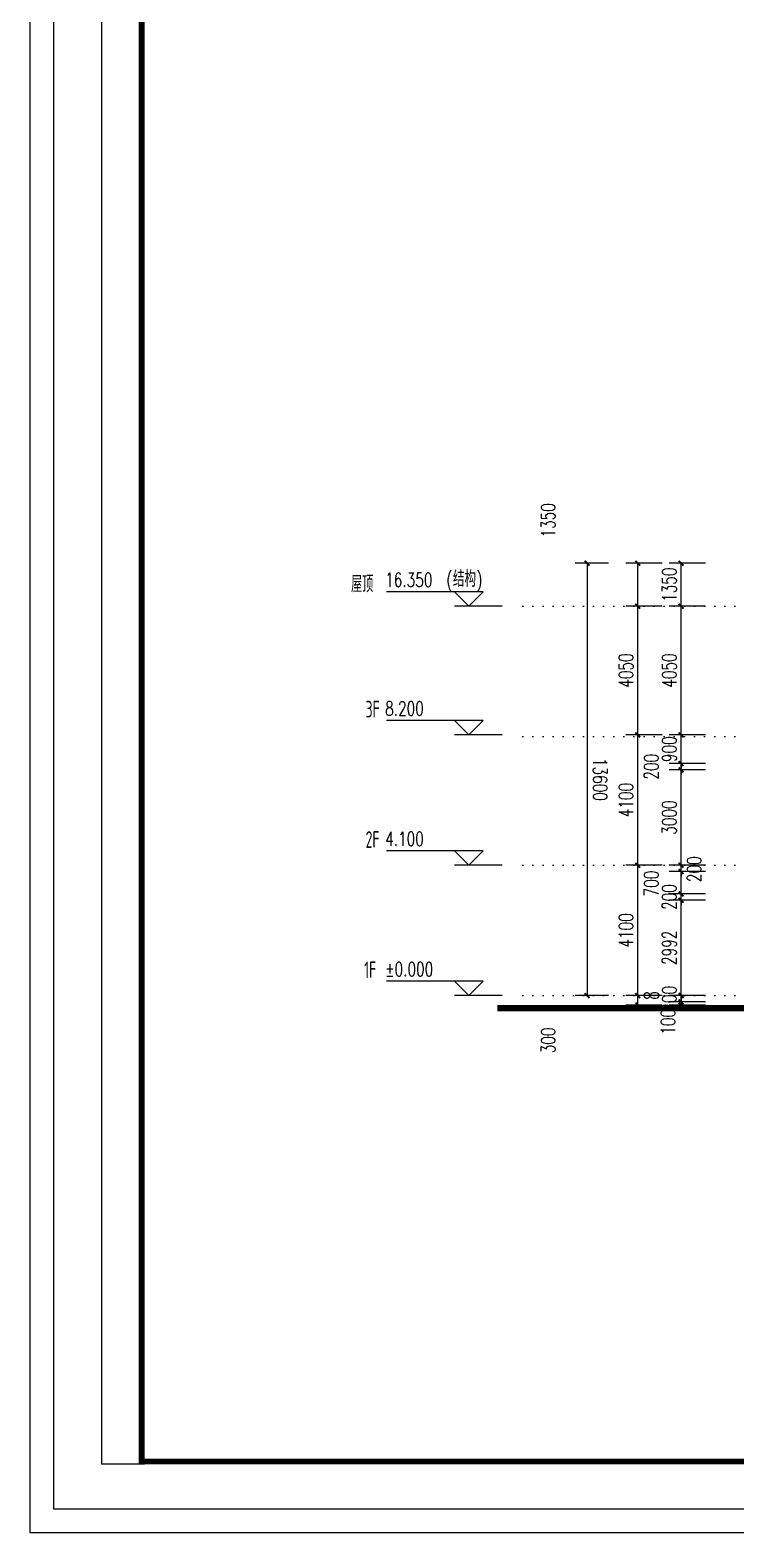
# Model space of a CAD drawing. Header units: millimetres. Extents: x -1048436 to -185795, y -983427 to 400387.
# Drawn here: x -773313 to -751116, y -869314 to -822036 of the extents above; entities that cross this region are included whole.
import ezdxf
from ezdxf.enums import TextEntityAlignment as Align

# ---------------------------------------------------------------- set-up
doc = ezdxf.new("R2010")
doc.units = ezdxf.units.MM
doc.header["$LTSCALE"] = 500
doc.linetypes.add('DOT', pattern=[6.35, 0, -6.35])
for name, color, linetype in [('C-SHET-TTLB', 11, 'Continuous'), ('DIM_ELEV', 3, 'Continuous'), ('PUB_DIM', 3, 'Continuous'), ('PUB_TEXT', 7, 'Continuous'), ('楼层虚线', 1, 'Continuous')]:
    doc.layers.add(name, color=color, linetype=linetype)
doc.styles.add('_TCH_DIM', font='SIMPLEX', dxfattribs={"bigfont": 'GBCBIG'})
doc.styles.add('_TCH_DIM_T3', font='SIMPLEX', dxfattribs={"width": 0.705882, "bigfont": 'GBCBIG'})
doc.styles.add('ECADI', font='hzs.shx', dxfattribs={"width": 0.7, "bigfont": 'hztxt.shx'})
doc.styles.add('XD2008', font='xd-hzs.shx', dxfattribs={"width": 0.7, "bigfont": 'xd-hztxt.shx'})
doc.dimstyles.new('_TCH_ARCH&&150', dxfattribs={"dimtxt": 446.25, "dimasz": 150, "dimexe": 375, "dimexo": 450, "dimgap": 150, "dimtad": 1, "dimdec": 0, "dimzin": 0, "dimdsep": 46, "dimtxsty": '_TCH_DIM_T3', "dimblk": 'ARCHTICK', "dimcen": 0.09, "dimclrt": 7, "dimazin": 2, "dimtfac": 1, "dimtdec": 0, "dimtix": 1, "dimtmove": 2, "dimatfit": 3, "dimldrblk": 'ARCHTICK', "dimfxl": 1, "dimtolj": 1, "dimtzin": 0, "dimarcsym": 0})

# ---------------------------------------------------------------- blocks, each defined once
blk = doc.blocks.new('集团图框A1')
at = {"layer": 'C-SHET-TTLB'}
for p in [(259.85, -109.93), (268.85, -685.13)]:
    blk.add_line(p, (259.85, -685.13), dxfattribs=at)
for points in [[(1095.85, -95.53), (1095.85, -699.53), (244.85, -699.53), (244.85, -95.53)], [(1090.85, -100.53), (1090.85, -694.53), (249.85, -694.53), (249.85, -100.53)]]:
    blk.add_lwpolyline(points, close=True, dxfattribs=at)
at = {"layer": 'C-SHET-TTLB', "const_width": 1.2}
blk.add_lwpolyline([(268.25, -110.53), (1080.85, -110.53), (1080.85, -684.53), (268.25, -684.53)], close=True, dxfattribs=at)
at = {"color": 2, "style": 'ECADI', "width": 0.7}
for tag, p in [('序号1', (1009.72, -381.88)), ('记要1', (1037.92, -381.9)), ('日期1', (1073.26, -381.71)), ('序号2', (1009.72, -387.77)), ('记要2', (1037.92, -387.79)), ('日期2', (1073.26, -387.6)), ('序号3', (1009.72, -393.63)), ('记要3', (1037.92, -393.65)), ('日期3', (1073.26, -393.46)), ('序号4', (1009.72, -399.51)), ('记要4', (1037.92, -399.53)), ('日期4', (1073.26, -399.35)), ('合作设计单位', (1042.53, -542.75)), ('审定人', (1041.84, -561.74)), ('审核人', (1041.84, -571.23)), ('设计总负责人', (1041.84, -580.99)), ('专业负责人', (1041.84, -591.72)), ('校对人', (1041.84, -601.96)), ('设计人', (1041.84, -611.83)), ('建设单位上', (1044.38, -619.93)), ('建设单位中', (1044.38, -623.89)), ('建设单位下', (1044.38, -627.74)), ('项目名称上', (1044.35, -632.3)), ('项目名称中', (1044.35, -636.38)), ('项目名称下', (1044.35, -640.33)), ('子项', (1043.59, -646.93)), ('图名上', (1044.47, -653.59)), ('图名中', (1044.47, -657.5)), ('图名下', (1044.47, -661.62)), ('工程编号', (1027.1, -667.58)), ('阶段', (1063.92, -667.61)), ('比例', (1025.96, -674.19)), ('专业', (1063.72, -673.97)), ('日期', (1026.1, -680.73)), ('图别、图号', (1066.05, -680.84))]:
    blk.add_attdef(tag, text='', height=3.5, dxfattribs=at).set_placement(p, align=Align.MIDDLE)
blk = doc.blocks.new('A1')
blk.add_blockref('集团图框A1', (-609654.51, -640037.88))
blk = doc.blocks.new('_ArchTick')
at = {"color": 0, "linetype": 'ByBlock', "const_width": 0.4}
blk.add_lwpolyline([(-0.5, -0.5), (0.5, 0.5)], dxfattribs=at)
blk = doc.blocks.new('*D323')
at = {"layer": 'Defpoints', "color": 0, "transparency": 16777216}
for p in [(-754201, -852410), (-752987, -852410), (-752987, -852710)]:
    blk.add_point(p, dxfattribs=at)
at = {"layer": 'PUB_DIM', "color": 0, "lineweight": -2, "transparency": 16777216}
for p, q in [((-753437, -852410), (-754576, -852410)), ((-754201, -852710), (-754201, -852410)), ((-753437, -852710), (-754576, -852710))]:
    blk.add_line(p, q, dxfattribs=at)
at = {"layer": 'PUB_DIM', "color": 0, "lineweight": -2, "transparency": 16777216, "xscale": 150, "yscale": 150, "zscale": 150}
for p, rotation in [((-754201, -852410), 90), ((-754201, -852710), 270)]:
    blk.add_blockref('_ArchTick', p, dxfattribs=dict(at, rotation=rotation))
at = {"layer": 'PUB_DIM', "color": 7, "transparency": 16777216, "insert": (-757018, -853820), "char_height": 446.2, "attachment_point": 5, "rotation": 90, "style": '_TCH_DIM_T3'}
blk.add_mtext('\\A1;300', dxfattribs=at)
blk = doc.blocks.new('*D324')
at = {"layer": 'Defpoints', "color": 0, "transparency": 16777216}
for p in [(-754201, -848310), (-752987, -848310), (-752987, -852410)]:
    blk.add_point(p, dxfattribs=at)
at = {"layer": 'PUB_DIM', "color": 0, "lineweight": -2, "transparency": 16777216}
for p, q in [((-753437, -848310), (-754576, -848310)), ((-754201, -852410), (-754201, -848310)), ((-753437, -852410), (-754576, -852410))]:
    blk.add_line(p, q, dxfattribs=at)
at = {"layer": 'PUB_DIM', "color": 0, "lineweight": -2, "transparency": 16777216, "xscale": 150, "yscale": 150, "zscale": 150}
for p, rotation in [((-754201, -848310), 90), ((-754201, -852410), 270)]:
    blk.add_blockref('_ArchTick', p, dxfattribs=dict(at, rotation=rotation))
at = {"layer": 'PUB_DIM', "color": 7, "transparency": 16777216, "insert": (-754574, -850360), "char_height": 446.2, "attachment_point": 5, "rotation": 90, "style": '_TCH_DIM_T3'}
blk.add_mtext('\\A1;4100', dxfattribs=at)
blk = doc.blocks.new('*D325')
at = {"layer": 'Defpoints', "color": 0, "transparency": 16777216}
for p in [(-754201, -844210), (-752987, -844210), (-752987, -848310)]:
    blk.add_point(p, dxfattribs=at)
at = {"layer": 'PUB_DIM', "color": 0, "lineweight": -2, "transparency": 16777216}
for p, q in [((-753437, -844210), (-754576, -844210)), ((-754201, -848310), (-754201, -844210)), ((-753437, -848310), (-754576, -848310))]:
    blk.add_line(p, q, dxfattribs=at)
at = {"layer": 'PUB_DIM', "color": 0, "lineweight": -2, "transparency": 16777216, "xscale": 150, "yscale": 150, "zscale": 150}
for p, rotation in [((-754201, -844210), 90), ((-754201, -848310), 270)]:
    blk.add_blockref('_ArchTick', p, dxfattribs=dict(at, rotation=rotation))
at = {"layer": 'PUB_DIM', "color": 7, "transparency": 16777216, "insert": (-754574, -846260), "char_height": 446.2, "attachment_point": 5, "rotation": 90, "style": '_TCH_DIM_T3'}
blk.add_mtext('\\A1;4100', dxfattribs=at)
blk = doc.blocks.new('*D326')
at = {"layer": 'Defpoints', "color": 0, "transparency": 16777216}
for p in [(-754201, -840160), (-752987, -840160), (-752987, -844210)]:
    blk.add_point(p, dxfattribs=at)
at = {"layer": 'PUB_DIM', "color": 0, "lineweight": -2, "transparency": 16777216}
for p, q in [((-753437, -840160), (-754576, -840160)), ((-754201, -844210), (-754201, -840160)), ((-753437, -844210), (-754576, -844210))]:
    blk.add_line(p, q, dxfattribs=at)
at = {"layer": 'PUB_DIM', "color": 0, "lineweight": -2, "transparency": 16777216, "xscale": 150, "yscale": 150, "zscale": 150}
for p, rotation in [((-754201, -840160), 90), ((-754201, -844210), 270)]:
    blk.add_blockref('_ArchTick', p, dxfattribs=dict(at, rotation=rotation))
at = {"layer": 'PUB_DIM', "color": 7, "transparency": 16777216, "insert": (-754574, -842185), "char_height": 446.2, "attachment_point": 5, "rotation": 90, "style": '_TCH_DIM_T3'}
blk.add_mtext('\\A1;4050', dxfattribs=at)
blk = doc.blocks.new('*D327')
at = {"layer": 'Defpoints', "color": 0, "transparency": 16777216}
for p in [(-754201, -838810), (-752987, -838810), (-752987, -840160)]:
    blk.add_point(p, dxfattribs=at)
at = {"layer": 'PUB_DIM', "color": 0, "lineweight": -2, "transparency": 16777216}
for p, q in [((-753437, -838810), (-754576, -838810)), ((-754201, -840160), (-754201, -838810)), ((-753437, -840160), (-754576, -840160))]:
    blk.add_line(p, q, dxfattribs=at)
at = {"layer": 'PUB_DIM', "color": 0, "lineweight": -2, "transparency": 16777216, "xscale": 150, "yscale": 150, "zscale": 150}
for p, rotation in [((-754201, -838810), 90), ((-754201, -840160), 270)]:
    blk.add_blockref('_ArchTick', p, dxfattribs=dict(at, rotation=rotation))
at = {"layer": 'PUB_DIM', "color": 7, "transparency": 16777216, "insert": (-757018, -837460), "char_height": 446.2, "attachment_point": 5, "rotation": 90, "style": '_TCH_DIM_T3'}
blk.add_mtext('\\A1;1350', dxfattribs=at)
blk = doc.blocks.new('*D2776')
at = {"layer": 'Defpoints', "color": 0, "transparency": 16777216}
for p in [(-754676, -838810), (-755796, -852410), (-754676, -852410)]:
    blk.add_point(p, dxfattribs=at)
at = {"layer": 'PUB_DIM', "color": 0, "lineweight": -2, "transparency": 16777216}
for p, q in [((-755126, -838810), (-756171, -838810)), ((-755796, -838810), (-755796, -852410)), ((-755126, -852410), (-756171, -852410))]:
    blk.add_line(p, q, dxfattribs=at)
at = {"layer": 'PUB_DIM', "color": 0, "lineweight": -2, "transparency": 16777216, "xscale": 150, "yscale": 150, "zscale": 150}
for p, rotation in [((-755796, -838810), 90), ((-755796, -852410), 270)]:
    blk.add_blockref('_ArchTick', p, dxfattribs=dict(at, rotation=rotation))
at = {"layer": 'PUB_DIM', "color": 7, "transparency": 16777216, "insert": (-755383, -845610), "char_height": 446.2, "attachment_point": 5, "rotation": 270, "style": '_TCH_DIM_T3'}
blk.add_mtext('\\A1;13600', dxfattribs=at)
blk = doc.blocks.new('*D2777')
at = {"layer": 'Defpoints', "color": 0, "transparency": 16777216}
for p in [(-752839, -852610), (-751625, -852610), (-751625, -852710)]:
    blk.add_point(p, dxfattribs=at)
at = {"layer": 'PUB_DIM', "color": 0, "lineweight": -2, "transparency": 16777216}
for p, q in [((-752075, -852610), (-753214, -852610)), ((-752075, -852710), (-753214, -852710)), ((-752839, -852610), (-752839, -852460)), ((-752839, -852710), (-752839, -852610)), ((-752839, -852710), (-752839, -852860))]:
    blk.add_line(p, q, dxfattribs=at)
at = {"layer": 'PUB_DIM', "color": 0, "lineweight": -2, "transparency": 16777216, "xscale": 150, "yscale": 150, "zscale": 150}
for p, rotation in [((-752839, -852610), 270), ((-752839, -852710), 90)]:
    blk.add_blockref('_ArchTick', p, dxfattribs=dict(at, rotation=rotation))
at = {"layer": 'PUB_DIM', "color": 7, "transparency": 16777216, "insert": (-753252, -853235), "char_height": 446.2, "attachment_point": 5, "rotation": 90, "style": '_TCH_DIM_T3'}
blk.add_mtext('\\A1;100', dxfattribs=at)
blk = doc.blocks.new('*D2778')
at = {"layer": 'Defpoints', "color": 0, "transparency": 16777216}
for p in [(-752839, -852410), (-751625, -852410), (-751625, -852610)]:
    blk.add_point(p, dxfattribs=at)
at = {"layer": 'PUB_DIM', "color": 0, "lineweight": -2, "transparency": 16777216}
for p, q in [((-752075, -852410), (-753214, -852410)), ((-752839, -852410), (-752839, -852260)), ((-752839, -852610), (-752839, -852410)), ((-752075, -852610), (-753214, -852610)), ((-752839, -852610), (-752839, -852760))]:
    blk.add_line(p, q, dxfattribs=at)
at = {"layer": 'PUB_DIM', "color": 0, "lineweight": -2, "transparency": 16777216, "xscale": 150, "yscale": 150, "zscale": 150}
for p, rotation in [((-752839, -852410), 270), ((-752839, -852610), 90)]:
    blk.add_blockref('_ArchTick', p, dxfattribs=dict(at, rotation=rotation))
at = {"layer": 'PUB_DIM', "color": 7, "transparency": 16777216, "insert": (-753212, -852510), "char_height": 446.2, "attachment_point": 5, "rotation": 90, "style": '_TCH_DIM_T3'}
blk.add_mtext('\\A1;200', dxfattribs=at)
blk = doc.blocks.new('*D2779')
at = {"layer": 'Defpoints', "color": 0, "transparency": 16777216}
for p in [(-752839, -852403), (-751625, -852403), (-751625, -852410)]:
    blk.add_point(p, dxfattribs=at)
at = {"layer": 'PUB_DIM', "color": 0, "lineweight": -2, "transparency": 16777216}
for p, q in [((-752075, -852403), (-753214, -852403)), ((-752075, -852410), (-753214, -852410)), ((-752839, -852403), (-752839, -852253)), ((-752839, -852410), (-752839, -852403)), ((-752839, -852410), (-752839, -852560))]:
    blk.add_line(p, q, dxfattribs=at)
at = {"layer": 'PUB_DIM', "color": 0, "lineweight": -2, "transparency": 16777216, "xscale": 150, "yscale": 150, "zscale": 150}
for p, rotation in [((-752839, -852403), 270), ((-752839, -852410), 90)]:
    blk.add_blockref('_ArchTick', p, dxfattribs=dict(at, rotation=rotation))
at = {"layer": 'PUB_DIM', "color": 7, "transparency": 16777216, "insert": (-753777, -852407), "char_height": 446.2, "attachment_point": 5, "rotation": 90, "style": '_TCH_DIM_T3'}
blk.add_mtext('\\A1;8', dxfattribs=at)
blk = doc.blocks.new('*D2780')
at = {"layer": 'Defpoints', "color": 0, "transparency": 16777216}
for p in [(-752839, -849410), (-751625, -849410), (-751625, -852403)]:
    blk.add_point(p, dxfattribs=at)
at = {"layer": 'PUB_DIM', "color": 0, "lineweight": -2, "transparency": 16777216}
for p, q in [((-752075, -849410), (-753214, -849410)), ((-752839, -852403), (-752839, -849410)), ((-752075, -852403), (-753214, -852403))]:
    blk.add_line(p, q, dxfattribs=at)
at = {"layer": 'PUB_DIM', "color": 0, "lineweight": -2, "transparency": 16777216, "xscale": 150, "yscale": 150, "zscale": 150}
for p, rotation in [((-752839, -849410), 90), ((-752839, -852403), 270)]:
    blk.add_blockref('_ArchTick', p, dxfattribs=dict(at, rotation=rotation))
at = {"layer": 'PUB_DIM', "color": 7, "transparency": 16777216, "insert": (-753212, -850907), "char_height": 446.2, "attachment_point": 5, "rotation": 90, "style": '_TCH_DIM_T3'}
blk.add_mtext('\\A1;2992', dxfattribs=at)
blk = doc.blocks.new('*D2781')
at = {"layer": 'Defpoints', "color": 0, "transparency": 16777216}
for p in [(-752839, -849210), (-751625, -849210), (-751625, -849410)]:
    blk.add_point(p, dxfattribs=at)
at = {"layer": 'PUB_DIM', "color": 0, "lineweight": -2, "transparency": 16777216}
for p, q in [((-752839, -849210), (-752839, -849060)), ((-752075, -849210), (-753214, -849210)), ((-752075, -849410), (-753214, -849410)), ((-752839, -849410), (-752839, -849210)), ((-752839, -849410), (-752839, -849560))]:
    blk.add_line(p, q, dxfattribs=at)
at = {"layer": 'PUB_DIM', "color": 0, "lineweight": -2, "transparency": 16777216, "xscale": 150, "yscale": 150, "zscale": 150}
for p, rotation in [((-752839, -849210), 270), ((-752839, -849410), 90)]:
    blk.add_blockref('_ArchTick', p, dxfattribs=dict(at, rotation=rotation))
at = {"layer": 'PUB_DIM', "color": 7, "transparency": 16777216, "insert": (-753212, -849310), "char_height": 446.2, "attachment_point": 5, "rotation": 90, "style": '_TCH_DIM_T3'}
blk.add_mtext('\\A1;200', dxfattribs=at)
blk = doc.blocks.new('*D2782')
at = {"layer": 'Defpoints', "color": 0, "transparency": 16777216}
for p in [(-752839, -848510), (-751625, -848510), (-751625, -849210)]:
    blk.add_point(p, dxfattribs=at)
at = {"layer": 'PUB_DIM', "color": 0, "lineweight": -2, "transparency": 16777216}
for p, q in [((-752075, -848510), (-753214, -848510)), ((-752839, -849210), (-752839, -848510)), ((-752075, -849210), (-753214, -849210))]:
    blk.add_line(p, q, dxfattribs=at)
at = {"layer": 'PUB_DIM', "color": 0, "lineweight": -2, "transparency": 16777216, "xscale": 150, "yscale": 150, "zscale": 150}
for p, rotation in [((-752839, -848510), 90), ((-752839, -849210), 270)]:
    blk.add_blockref('_ArchTick', p, dxfattribs=dict(at, rotation=rotation))
at = {"layer": 'PUB_DIM', "color": 7, "transparency": 16777216, "insert": (-753777, -848885), "char_height": 446.2, "attachment_point": 5, "rotation": 90, "style": '_TCH_DIM_T3'}
blk.add_mtext('\\A1;700', dxfattribs=at)
blk = doc.blocks.new('*D2783')
at = {"layer": 'Defpoints', "color": 0, "transparency": 16777216}
for p in [(-752839, -848310), (-751625, -848310), (-751625, -848510)]:
    blk.add_point(p, dxfattribs=at)
at = {"layer": 'PUB_DIM', "color": 0, "lineweight": -2, "transparency": 16777216}
for p, q in [((-752839, -848310), (-752839, -848160)), ((-752075, -848310), (-753214, -848310)), ((-752075, -848510), (-753214, -848510)), ((-752839, -848510), (-752839, -848310)), ((-752839, -848510), (-752839, -848660))]:
    blk.add_line(p, q, dxfattribs=at)
at = {"layer": 'PUB_DIM', "color": 0, "lineweight": -2, "transparency": 16777216, "xscale": 150, "yscale": 150, "zscale": 150}
for p, rotation in [((-752839, -848310), 270), ((-752839, -848510), 90)]:
    blk.add_blockref('_ArchTick', p, dxfattribs=dict(at, rotation=rotation))
at = {"layer": 'PUB_DIM', "color": 7, "transparency": 16777216, "insert": (-752427, -848435), "char_height": 446.2, "attachment_point": 5, "rotation": 90, "style": '_TCH_DIM_T3'}
blk.add_mtext('\\A1;200', dxfattribs=at)
blk = doc.blocks.new('*D2784')
at = {"layer": 'Defpoints', "color": 0, "transparency": 16777216}
for p in [(-752839, -845310), (-751625, -845310), (-751625, -848310)]:
    blk.add_point(p, dxfattribs=at)
at = {"layer": 'PUB_DIM', "color": 0, "lineweight": -2, "transparency": 16777216}
for p, q in [((-752075, -845310), (-753214, -845310)), ((-752839, -848310), (-752839, -845310)), ((-752075, -848310), (-753214, -848310))]:
    blk.add_line(p, q, dxfattribs=at)
at = {"layer": 'PUB_DIM', "color": 0, "lineweight": -2, "transparency": 16777216, "xscale": 150, "yscale": 150, "zscale": 150}
for p, rotation in [((-752839, -845310), 90), ((-752839, -848310), 270)]:
    blk.add_blockref('_ArchTick', p, dxfattribs=dict(at, rotation=rotation))
at = {"layer": 'PUB_DIM', "color": 7, "transparency": 16777216, "insert": (-753212, -846810), "char_height": 446.2, "attachment_point": 5, "rotation": 90, "style": '_TCH_DIM_T3'}
blk.add_mtext('\\A1;3000', dxfattribs=at)
blk = doc.blocks.new('*D2785')
at = {"layer": 'Defpoints', "color": 0, "transparency": 16777216}
for p in [(-752839, -845110), (-751625, -845110), (-751625, -845310)]:
    blk.add_point(p, dxfattribs=at)
at = {"layer": 'PUB_DIM', "color": 0, "lineweight": -2, "transparency": 16777216}
for p, q in [((-752075, -845110), (-753214, -845110)), ((-752075, -845310), (-753214, -845310)), ((-752839, -845110), (-752839, -844960)), ((-752839, -845310), (-752839, -845110)), ((-752839, -845310), (-752839, -845460))]:
    blk.add_line(p, q, dxfattribs=at)
at = {"layer": 'PUB_DIM', "color": 0, "lineweight": -2, "transparency": 16777216, "xscale": 150, "yscale": 150, "zscale": 150}
for p, rotation in [((-752839, -845110), 270), ((-752839, -845310), 90)]:
    blk.add_blockref('_ArchTick', p, dxfattribs=dict(at, rotation=rotation))
at = {"layer": 'PUB_DIM', "color": 7, "transparency": 16777216, "insert": (-753777, -845210), "char_height": 446.2, "attachment_point": 5, "rotation": 90, "style": '_TCH_DIM_T3'}
blk.add_mtext('\\A1;200', dxfattribs=at)
blk = doc.blocks.new('*D2786')
at = {"layer": 'Defpoints', "color": 0, "transparency": 16777216}
for p in [(-752839, -844210), (-751625, -844210), (-751625, -845110)]:
    blk.add_point(p, dxfattribs=at)
at = {"layer": 'PUB_DIM', "color": 0, "lineweight": -2, "transparency": 16777216}
for p, q in [((-752075, -844210), (-753214, -844210)), ((-752839, -844210), (-752839, -844060)), ((-752839, -845110), (-752839, -844210)), ((-752075, -845110), (-753214, -845110)), ((-752839, -845110), (-752839, -845260))]:
    blk.add_line(p, q, dxfattribs=at)
at = {"layer": 'PUB_DIM', "color": 0, "lineweight": -2, "transparency": 16777216, "xscale": 150, "yscale": 150, "zscale": 150}
for p, rotation in [((-752839, -844210), 270), ((-752839, -845110), 90)]:
    blk.add_blockref('_ArchTick', p, dxfattribs=dict(at, rotation=rotation))
at = {"layer": 'PUB_DIM', "color": 7, "transparency": 16777216, "insert": (-753212, -844660), "char_height": 446.2, "attachment_point": 5, "rotation": 90, "style": '_TCH_DIM_T3'}
blk.add_mtext('\\A1;900', dxfattribs=at)
blk = doc.blocks.new('*D2787')
at = {"layer": 'Defpoints', "color": 0, "transparency": 16777216}
for p in [(-752839, -840160), (-751625, -840160), (-751625, -844210)]:
    blk.add_point(p, dxfattribs=at)
at = {"layer": 'PUB_DIM', "color": 0, "lineweight": -2, "transparency": 16777216}
for p, q in [((-752075, -840160), (-753214, -840160)), ((-752839, -844210), (-752839, -840160)), ((-752075, -844210), (-753214, -844210))]:
    blk.add_line(p, q, dxfattribs=at)
at = {"layer": 'PUB_DIM', "color": 0, "lineweight": -2, "transparency": 16777216, "xscale": 150, "yscale": 150, "zscale": 150}
for p, rotation in [((-752839, -840160), 90), ((-752839, -844210), 270)]:
    blk.add_blockref('_ArchTick', p, dxfattribs=dict(at, rotation=rotation))
at = {"layer": 'PUB_DIM', "color": 7, "transparency": 16777216, "insert": (-753212, -842185), "char_height": 446.2, "attachment_point": 5, "rotation": 90, "style": '_TCH_DIM_T3'}
blk.add_mtext('\\A1;4050', dxfattribs=at)
blk = doc.blocks.new('*D2788')
at = {"layer": 'Defpoints', "color": 0, "transparency": 16777216}
for p in [(-752839, -838810), (-751625, -838810), (-751625, -840160)]:
    blk.add_point(p, dxfattribs=at)
at = {"layer": 'PUB_DIM', "color": 0, "lineweight": -2, "transparency": 16777216}
for p, q in [((-752075, -838810), (-753214, -838810)), ((-752839, -840160), (-752839, -838810)), ((-752075, -840160), (-753214, -840160))]:
    blk.add_line(p, q, dxfattribs=at)
at = {"layer": 'PUB_DIM', "color": 0, "lineweight": -2, "transparency": 16777216, "xscale": 150, "yscale": 150, "zscale": 150}
for p, rotation in [((-752839, -838810), 90), ((-752839, -840160), 270)]:
    blk.add_blockref('_ArchTick', p, dxfattribs=dict(at, rotation=rotation))
at = {"layer": 'PUB_DIM', "color": 7, "transparency": 16777216, "insert": (-753212, -839485), "char_height": 446.2, "attachment_point": 5, "rotation": 90, "style": '_TCH_DIM_T3'}
blk.add_mtext('\\A1;1350', dxfattribs=at)

msp = doc.modelspace()

# ---------------------------------------------------------------- linework, layer by layer
at = {"const_width": 200}
msp.add_lwpolyline([(-758617, -852810.4), (-748343.2, -852810.4)], dxfattribs=at)
at = {"layer": 'DIM_ELEV'}
for p, q in [((-759063.4, -839710.4), (-762100.9, -839710.4)), ((-759513.4, -840160.4), (-759963.4, -839710.4)), ((-759513.4, -840160.4), (-759063.4, -839710.4)), ((-758463.4, -840160.4), (-759963.4, -840160.4)), ((-759063.4, -843760.4), (-762100.9, -843760.4)), ((-759513.4, -844210.4), (-759963.4, -843760.4)), ((-759513.4, -844210.4), (-759063.4, -843760.4)), ((-758463.4, -844210.4), (-759963.4, -844210.4)), ((-759063.4, -847860.4), (-762100.9, -847860.4)), ((-759513.4, -848310.4), (-759963.4, -847860.4)), ((-759513.4, -848310.4), (-759063.4, -847860.4)), ((-758463.4, -848310.4), (-759963.4, -848310.4)), ((-759063.4, -851960.4), (-762100.9, -851960.4)), ((-759513.4, -852410.4), (-759963.4, -851960.4)), ((-758463.4, -852410.4), (-759963.4, -852410.4)), ((-759513.4, -852410.4), (-759063.4, -851960.4))]:
    msp.add_line(p, q, dxfattribs=at)
at = {"layer": '楼层虚线', "linetype": 'DOT', "ltscale": 0.1}
for p, q in [((-757816.7, -840160.4), (-699062.4, -840160.4)), ((-757816.7, -844260.4), (-699062.4, -844260.4)), ((-757816.7, -848310.4), (-699062.4, -848310.4)), ((-757816.7, -852410.4), (-666533.8, -852410.4))]:
    msp.add_line(p, q, dxfattribs=at)

# ---------------------------------------------------------------- block references
at = {"xscale": 150, "yscale": 150, "zscale": 150}
msp.add_blockref('A1', (90638136, 95241296.7), dxfattribs=at)

# ---------------------------------------------------------------- texts
at = {"layer": 'PUB_TEXT'}
for s, height, style, width, p in [('屋顶', 525, 'XD2008', 0.7, (-763218, -839725.3)), ('16.350', 446.25, '_TCH_DIM', 0.705882, (-762145.9, -839552.9)), ('(', 446.2, '_TCH_DIM', 0.705882, (-760225.9, -839552.9)), (')', 446.2, '_TCH_DIM', 0.705882, (-759278.6, -839552.9)), ('3F', 525, 'XD2008', 0.7, (-762761.9, -843662.6)), ('8.200', 446.25, '_TCH_DIM', 0.705882, (-762145.9, -843602.9)), ('2F', 525, 'XD2008', 0.7, (-762761.9, -847762.6)), ('4.100', 446.25, '_TCH_DIM', 0.705882, (-762145.9, -847702.9)), ('1F', 525, 'XD2008', 0.7, (-762808.2, -851862.6)), ('%%P0.000', 446.25, '_TCH_DIM', 0.705882, (-762145.9, -851802.9))]:
    msp.add_text(s, height=height, dxfattribs=dict(at, style=style, width=width)).set_placement(p)
at = {"layer": 'PUB_TEXT', "style": '_TCH_DIM'}
msp.add_text('结构', height=506.38, dxfattribs=at).set_placement((-760015.9, -839552.9))

# ---------------------------------------------------------------- dimensions: what is measured, and where the dimension line sits
at = {"layer": 'PUB_DIM'}
for base, p1, p2, picture, middle in [((-754200.9, -838810.4), (-752986.8, -840160.4), (-752986.8, -838810.4), '*D327', (-757018.2, -837460.4)), ((-752839.1, -845110.4), (-751625, -845310.4), (-751625, -845110.4), '*D2785', (-753776.6, -845210.4)), ((-752839.1, -848310.4), (-751625, -848510.4), (-751625, -848310.4), '*D2783', (-752426.6, -848435.4)), ((-752839.1, -848510.4), (-751625, -849210.4), (-751625, -848510.4), '*D2782', (-753776.6, -848885.4)), ((-754200.9, -852410.4), (-752986.8, -852710.4), (-752986.8, -852410.4), '*D323', (-757018.2, -853820.4)), ((-752839.1, -852402.8), (-751625, -852410.4), (-751625, -852402.8), '*D2779', (-753776.6, -852406.6)), ((-752839.1, -852610.4), (-751625, -852710.4), (-751625, -852610.4), '*D2777', (-753251.6, -853235.4))]:
    dim = msp.add_linear_dim(base=base, p1=p1, p2=p2, angle=90, dimstyle='_TCH_ARCH&&150', dxfattribs=at)
    dim.commit()
    dim.dimension.update_dxf_attribs({"geometry": picture, "text_midpoint": middle, "dimtype": 129})
dim = msp.add_linear_dim(base=(-755796, -852410.4), p1=(-754675.6, -838810.4), p2=(-754675.6, -852410.4), angle=270, dimstyle='_TCH_ARCH&&150', override={"dimgap": 0}, dxfattribs=at)
dim.commit()
dim.dimension.update_dxf_attribs({"geometry": '*D2776', "text_midpoint": (-755383.5, -845610.4), "dimtype": 129, "text_rotation": 270})
for p1, p2, picture, middle in [((-751625, -840160.4), (-751625, -838810.4), '*D2788', (-753212.3, -839485.4)), ((-752986.8, -844210.4), (-752986.8, -840160.4), '*D326', (-754574, -842185.4)), ((-751625, -844210.4), (-751625, -840160.4), '*D2787', (-753212.3, -842185.4)), ((-752986.8, -848310.4), (-752986.8, -844210.4), '*D325', (-754574, -846260.4)), ((-751625, -845110.4), (-751625, -844210.4), '*D2786', (-753212.3, -844660.4)), ((-751625, -848310.4), (-751625, -845310.4), '*D2784', (-753212.3, -846810.4)), ((-752986.8, -852410.4), (-752986.8, -848310.4), '*D324', (-754574, -850360.4)), ((-751625, -849410.4), (-751625, -849210.4), '*D2781', (-753212.3, -849310.4)), ((-751625, -852402.8), (-751625, -849410.4), '*D2780', (-753212.3, -850906.6)), ((-751625, -852610.4), (-751625, -852410.4), '*D2778', (-753212.3, -852510.4))]:
    dim = msp.add_aligned_dim(p1=p1, p2=p2, distance=1214.1, dimstyle='_TCH_ARCH&&150', dxfattribs=at)
    dim.commit()
    dim.dimension.update_dxf_attribs({"geometry": picture, "text_midpoint": middle})

doc.saveas('drawing.dxf')
